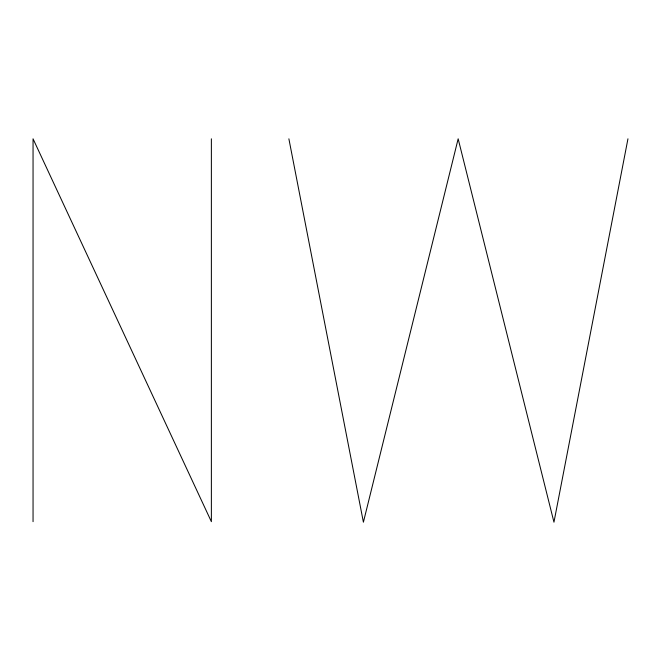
<?xml version="1.0" encoding="UTF-8"?>
<svg xmlns="http://www.w3.org/2000/svg" width="661" height="661" viewBox="0 0 661 661"><rect width="100%" height="100%" fill="white"/><g stroke="black" fill="none" stroke-linecap="round" stroke-linejoin="round"><path stroke-width="0.99" d="M627.95 138.818L553.959 522.182L458.156 138.818L363.401 522.182L288.882 138.818M211.371 138.818L211.371 521.661L33.05 138.818L33.05 521.661"/></g></svg>
